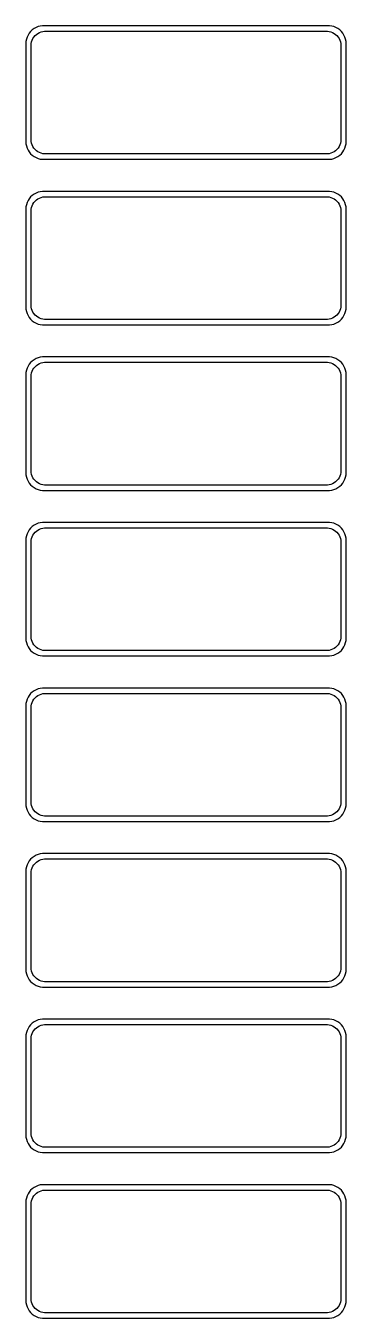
# Model space of a CAD drawing. Header units: metres. Extents: x -45 to 45, y 679 to 1367.
# Drawn here: x -45 to 45, y 1004.3 to 1367.2 of the extents above; entities that cross this region are included whole.
import ezdxf

# ---------------------------------------------------------------- set-up
doc = ezdxf.new("R2010")
doc.units = ezdxf.units.M

msp = doc.modelspace()

# ---------------------------------------------------------------- linework, layer by layer
for p, q in [((-44.0451, 1365.19), (-44.3815, 1364.66)), ((-43.6448, 1365.67), (-44.0451, 1365.19)), ((-43.1871, 1366.1), (-43.6448, 1365.67)), ((-42.6791, 1366.47), (-43.1871, 1366.1)), ((-42.1289, 1366.77), (-42.6791, 1366.47)), ((-42.4159, 1364.49), (-42.0497, 1364.83)), ((-41.5451, 1367.01), (-42.1289, 1366.77)), ((-42.0497, 1364.83), (-41.6433, 1365.13)), ((-41.6433, 1365.13), (-41.2031, 1365.37)), ((-40.9369, 1367.16), (-41.5451, 1367.01)), ((-41.2031, 1365.37), (-40.7361, 1365.55)), ((-40.3139, 1367.24), (-40.9369, 1367.16)), ((-40.7361, 1365.55), (-40.2495, 1365.68)), ((40.3139, 1367.24), (-40.3139, 1367.24)), ((-40.2495, 1365.68), (-39.7512, 1365.74)), ((-39.7512, 1365.74), (39.7512, 1365.74)), ((39.7512, 1365.74), (40.2495, 1365.68)), ((40.2495, 1365.68), (40.7361, 1365.55)), ((40.9369, 1367.16), (40.3139, 1367.24)), ((40.7361, 1365.55), (41.2031, 1365.37)), ((41.5451, 1367.01), (40.9369, 1367.16)), ((41.2031, 1365.37), (41.6433, 1365.13)), ((42.1289, 1366.77), (41.5451, 1367.01)), ((41.6433, 1365.13), (42.0497, 1364.83)), ((42.0497, 1364.83), (42.4159, 1364.49)), ((42.6791, 1366.47), (42.1289, 1366.77)), ((43.1871, 1366.1), (42.6791, 1366.47)), ((43.6448, 1365.67), (43.1871, 1366.1)), ((44.0451, 1365.19), (43.6448, 1365.67)), ((44.3815, 1364.66), (44.0451, 1365.19)), ((-44.9606, 1362.88), (-45, 1362.25)), ((-45, 1362.25), (-45, 1334.75)), ((-44.8429, 1363.49), (-44.9606, 1362.88)), ((-44.6489, 1364.09), (-44.8429, 1363.49)), ((-44.3815, 1364.66), (-44.6489, 1364.09)), ((-43.5, 1361.75), (-43.4685, 1362.25)), ((-43.5, 1335.25), (-43.5, 1361.75)), ((-43.4685, 1362.25), (-43.3743, 1362.74)), ((-43.3743, 1362.74), (-43.2191, 1363.22)), ((-43.2191, 1363.22), (-43.0052, 1363.68)), ((-43.0052, 1363.68), (-42.7361, 1364.1)), ((-42.7361, 1364.1), (-42.4159, 1364.49)), ((42.4159, 1364.49), (42.7361, 1364.1)), ((42.7361, 1364.1), (43.0052, 1363.68)), ((43.0052, 1363.68), (43.2191, 1363.22)), ((43.2191, 1363.22), (43.3743, 1362.74)), ((43.3743, 1362.74), (43.4685, 1362.25)), ((43.4685, 1362.25), (43.5, 1361.75)), ((43.5, 1361.75), (43.5, 1335.25)), ((44.6489, 1364.09), (44.3815, 1364.66)), ((44.8429, 1363.49), (44.6489, 1364.09)), ((44.9606, 1362.88), (44.8429, 1363.49)), ((45, 1362.25), (44.9606, 1362.88)), ((45, 1334.75), (45, 1362.25)), ((-45, 1334.75), (-44.9606, 1334.12)), ((-44.9606, 1334.12), (-44.8429, 1333.51)), ((-44.8429, 1333.51), (-44.6489, 1332.91)), ((-44.6489, 1332.91), (-44.3815, 1332.34)), ((-44.3815, 1332.34), (-44.0451, 1331.81)), ((-43.4685, 1334.75), (-43.5, 1335.25)), ((-43.3743, 1334.26), (-43.4685, 1334.75)), ((-43.2191, 1333.78), (-43.3743, 1334.26)), ((-43.0052, 1333.32), (-43.2191, 1333.78)), ((-42.7361, 1332.9), (-43.0052, 1333.32)), ((-42.4159, 1332.51), (-42.7361, 1332.9)), ((-42.0497, 1332.17), (-42.4159, 1332.51)), ((-41.6433, 1331.87), (-42.0497, 1332.17)), ((42.0497, 1332.17), (41.6433, 1331.87)), ((42.4159, 1332.51), (42.0497, 1332.17)), ((42.7361, 1332.9), (42.4159, 1332.51)), ((43.0052, 1333.32), (42.7361, 1332.9)), ((43.2191, 1333.78), (43.0052, 1333.32)), ((43.3743, 1334.26), (43.2191, 1333.78)), ((43.4685, 1334.75), (43.3743, 1334.26)), ((43.5, 1335.25), (43.4685, 1334.75)), ((44.0451, 1331.81), (44.3815, 1332.34)), ((44.3815, 1332.34), (44.6489, 1332.91)), ((44.6489, 1332.91), (44.8429, 1333.51)), ((44.8429, 1333.51), (44.9606, 1334.12)), ((44.9606, 1334.12), (45, 1334.75)), ((-44.0451, 1331.81), (-43.6448, 1331.33)), ((-43.6448, 1331.33), (-43.1871, 1330.9)), ((-43.1871, 1330.9), (-42.6791, 1330.53)), ((-42.6791, 1330.53), (-42.1289, 1330.23)), ((-42.1289, 1330.23), (-41.5451, 1329.99)), ((-41.2031, 1331.63), (-41.6433, 1331.87)), ((-41.5451, 1329.99), (-40.9369, 1329.84)), ((-40.7361, 1331.45), (-41.2031, 1331.63)), ((-40.9369, 1329.84), (-40.3139, 1329.76)), ((-40.2495, 1331.32), (-40.7361, 1331.45)), ((-40.3139, 1329.76), (40.3139, 1329.76)), ((-39.7512, 1331.26), (-40.2495, 1331.32)), ((39.7512, 1331.26), (-39.7512, 1331.26)), ((40.2495, 1331.32), (39.7512, 1331.26)), ((40.7361, 1331.45), (40.2495, 1331.32)), ((40.3139, 1329.76), (40.9369, 1329.84)), ((41.2031, 1331.63), (40.7361, 1331.45)), ((40.9369, 1329.84), (41.5451, 1329.99)), ((41.6433, 1331.87), (41.2031, 1331.63)), ((41.5451, 1329.99), (42.1289, 1330.23)), ((42.1289, 1330.23), (42.6791, 1330.53)), ((42.6791, 1330.53), (43.1871, 1330.9)), ((43.1871, 1330.9), (43.6448, 1331.33)), ((43.6448, 1331.33), (44.0451, 1331.81)), ((-44.3815, 1318.16), (-44.6489, 1317.59)), ((-44.0451, 1318.69), (-44.3815, 1318.16)), ((-43.6448, 1319.17), (-44.0451, 1318.69)), ((-43.1871, 1319.6), (-43.6448, 1319.17)), ((-42.6791, 1319.97), (-43.1871, 1319.6)), ((-42.7361, 1317.6), (-42.4159, 1317.99)), ((-42.1289, 1320.27), (-42.6791, 1319.97)), ((-42.4159, 1317.99), (-42.0497, 1318.33)), ((-41.5451, 1320.51), (-42.1289, 1320.27)), ((-42.0497, 1318.33), (-41.6433, 1318.63)), ((-41.6433, 1318.63), (-41.2031, 1318.87)), ((-40.9369, 1320.66), (-41.5451, 1320.51)), ((-41.2031, 1318.87), (-40.7361, 1319.05)), ((-40.3139, 1320.74), (-40.9369, 1320.66)), ((-40.7361, 1319.05), (-40.2495, 1319.18)), ((40.3139, 1320.74), (-40.3139, 1320.74)), ((-40.2495, 1319.18), (-39.7512, 1319.24)), ((-39.7512, 1319.24), (39.7512, 1319.24)), ((39.7512, 1319.24), (40.2495, 1319.18)), ((40.2495, 1319.18), (40.7361, 1319.05)), ((40.9369, 1320.66), (40.3139, 1320.74)), ((40.7361, 1319.05), (41.2031, 1318.87)), ((41.5451, 1320.51), (40.9369, 1320.66)), ((41.2031, 1318.87), (41.6433, 1318.63)), ((42.1289, 1320.27), (41.5451, 1320.51)), ((41.6433, 1318.63), (42.0497, 1318.33)), ((42.0497, 1318.33), (42.4159, 1317.99)), ((42.6791, 1319.97), (42.1289, 1320.27)), ((42.4159, 1317.99), (42.7361, 1317.6)), ((43.1871, 1319.6), (42.6791, 1319.97)), ((43.6448, 1319.17), (43.1871, 1319.6)), ((44.0451, 1318.69), (43.6448, 1319.17)), ((44.3815, 1318.16), (44.0451, 1318.69)), ((44.6489, 1317.59), (44.3815, 1318.16)), ((-44.9606, 1316.38), (-45, 1315.75)), ((-45, 1315.75), (-45, 1288.25)), ((-44.8429, 1316.99), (-44.9606, 1316.38)), ((-44.6489, 1317.59), (-44.8429, 1316.99)), ((-43.5, 1315.25), (-43.4685, 1315.75)), ((-43.5, 1288.75), (-43.5, 1315.25)), ((-43.4685, 1315.75), (-43.3743, 1316.24)), ((-43.3743, 1316.24), (-43.2191, 1316.72)), ((-43.2191, 1316.72), (-43.0052, 1317.18)), ((-43.0052, 1317.18), (-42.7361, 1317.6)), ((42.7361, 1317.6), (43.0052, 1317.18)), ((43.0052, 1317.18), (43.2191, 1316.72)), ((43.2191, 1316.72), (43.3743, 1316.24)), ((43.3743, 1316.24), (43.4685, 1315.75)), ((43.4685, 1315.75), (43.5, 1315.25)), ((43.5, 1315.25), (43.5, 1288.75)), ((44.8429, 1316.99), (44.6489, 1317.59)), ((44.9606, 1316.38), (44.8429, 1316.99)), ((45, 1315.75), (44.9606, 1316.38)), ((45, 1288.25), (45, 1315.75)), ((-43.4685, 1288.25), (-43.5, 1288.75)), ((43.5, 1288.75), (43.4685, 1288.25)), ((-45, 1288.25), (-44.9606, 1287.62)), ((-44.9606, 1287.62), (-44.8429, 1287.01)), ((-44.8429, 1287.01), (-44.6489, 1286.41)), ((-44.6489, 1286.41), (-44.3815, 1285.84)), ((-44.3815, 1285.84), (-44.0451, 1285.31)), ((-44.0451, 1285.31), (-43.6448, 1284.83)), ((-43.3743, 1287.76), (-43.4685, 1288.25)), ((-43.2191, 1287.28), (-43.3743, 1287.76)), ((-43.0052, 1286.82), (-43.2191, 1287.28)), ((-42.7361, 1286.4), (-43.0052, 1286.82)), ((-42.4159, 1286.01), (-42.7361, 1286.4)), ((-42.0497, 1285.67), (-42.4159, 1286.01)), ((-41.6433, 1285.37), (-42.0497, 1285.67)), ((-41.2031, 1285.13), (-41.6433, 1285.37)), ((-40.7361, 1284.95), (-41.2031, 1285.13)), ((-40.2495, 1284.82), (-40.7361, 1284.95)), ((40.7361, 1284.95), (40.2495, 1284.82)), ((41.2031, 1285.13), (40.7361, 1284.95)), ((41.6433, 1285.37), (41.2031, 1285.13)), ((42.0497, 1285.67), (41.6433, 1285.37)), ((42.4159, 1286.01), (42.0497, 1285.67)), ((42.7361, 1286.4), (42.4159, 1286.01)), ((43.0052, 1286.82), (42.7361, 1286.4)), ((43.2191, 1287.28), (43.0052, 1286.82)), ((43.3743, 1287.76), (43.2191, 1287.28)), ((43.4685, 1288.25), (43.3743, 1287.76)), ((43.6448, 1284.83), (44.0451, 1285.31)), ((44.0451, 1285.31), (44.3815, 1285.84)), ((44.3815, 1285.84), (44.6489, 1286.41)), ((44.6489, 1286.41), (44.8429, 1287.01)), ((44.8429, 1287.01), (44.9606, 1287.62)), ((44.9606, 1287.62), (45, 1288.25)), ((-43.6448, 1284.83), (-43.1871, 1284.4)), ((-43.1871, 1284.4), (-42.6791, 1284.03)), ((-42.6791, 1284.03), (-42.1289, 1283.73)), ((-42.1289, 1283.73), (-41.5451, 1283.49)), ((-41.5451, 1283.49), (-40.9369, 1283.34)), ((-40.9369, 1283.34), (-40.3139, 1283.26)), ((-40.3139, 1283.26), (40.3139, 1283.26)), ((-39.7512, 1284.76), (-40.2495, 1284.82)), ((39.7512, 1284.76), (-39.7512, 1284.76)), ((40.2495, 1284.82), (39.7512, 1284.76)), ((40.3139, 1283.26), (40.9369, 1283.34)), ((40.9369, 1283.34), (41.5451, 1283.49)), ((41.5451, 1283.49), (42.1289, 1283.73)), ((42.1289, 1283.73), (42.6791, 1284.03)), ((42.6791, 1284.03), (43.1871, 1284.4)), ((43.1871, 1284.4), (43.6448, 1284.83)), ((-40.9369, 1274.16), (-41.5451, 1274.01)), ((-40.3139, 1274.24), (-40.9369, 1274.16)), ((40.3139, 1274.24), (-40.3139, 1274.24)), ((40.9369, 1274.16), (40.3139, 1274.24)), ((41.5451, 1274.01), (40.9369, 1274.16)), ((-44.8429, 1270.49), (-44.9606, 1269.88)), ((-44.6489, 1271.09), (-44.8429, 1270.49)), ((-44.3815, 1271.66), (-44.6489, 1271.09)), ((-44.0451, 1272.19), (-44.3815, 1271.66)), ((-43.6448, 1272.67), (-44.0451, 1272.19)), ((-43.1871, 1273.1), (-43.6448, 1272.67)), ((-43.2191, 1270.22), (-43.0052, 1270.68)), ((-42.6791, 1273.47), (-43.1871, 1273.1)), ((-43.0052, 1270.68), (-42.7361, 1271.1)), ((-42.7361, 1271.1), (-42.4159, 1271.49)), ((-42.1289, 1273.77), (-42.6791, 1273.47)), ((-42.4159, 1271.49), (-42.0497, 1271.83)), ((-41.5451, 1274.01), (-42.1289, 1273.77)), ((-42.0497, 1271.83), (-41.6433, 1272.13)), ((-41.6433, 1272.13), (-41.2031, 1272.37)), ((-41.2031, 1272.37), (-40.7361, 1272.55)), ((-40.7361, 1272.55), (-40.2495, 1272.68)), ((-40.2495, 1272.68), (-39.7512, 1272.74)), ((-39.7512, 1272.74), (39.7512, 1272.74)), ((39.7512, 1272.74), (40.2495, 1272.68)), ((40.2495, 1272.68), (40.7361, 1272.55)), ((40.7361, 1272.55), (41.2031, 1272.37)), ((41.2031, 1272.37), (41.6433, 1272.13)), ((42.1289, 1273.77), (41.5451, 1274.01)), ((41.6433, 1272.13), (42.0497, 1271.83)), ((42.0497, 1271.83), (42.4159, 1271.49)), ((42.6791, 1273.47), (42.1289, 1273.77)), ((42.4159, 1271.49), (42.7361, 1271.1)), ((43.1871, 1273.1), (42.6791, 1273.47)), ((42.7361, 1271.1), (43.0052, 1270.68)), ((43.0052, 1270.68), (43.2191, 1270.22)), ((43.6448, 1272.67), (43.1871, 1273.1)), ((44.0451, 1272.19), (43.6448, 1272.67)), ((44.3815, 1271.66), (44.0451, 1272.19)), ((44.6489, 1271.09), (44.3815, 1271.66)), ((44.8429, 1270.49), (44.6489, 1271.09)), ((44.9606, 1269.88), (44.8429, 1270.49)), ((-44.9606, 1269.88), (-45, 1269.25)), ((-45, 1269.25), (-45, 1241.75)), ((-43.5, 1268.75), (-43.4685, 1269.25)), ((-43.5, 1242.25), (-43.5, 1268.75)), ((-43.4685, 1269.25), (-43.3743, 1269.74)), ((-43.3743, 1269.74), (-43.2191, 1270.22)), ((43.2191, 1270.22), (43.3743, 1269.74)), ((43.3743, 1269.74), (43.4685, 1269.25)), ((43.4685, 1269.25), (43.5, 1268.75)), ((43.5, 1268.75), (43.5, 1242.25)), ((45, 1269.25), (44.9606, 1269.88)), ((45, 1241.75), (45, 1269.25)), ((-45, 1241.75), (-44.9606, 1241.12)), ((-43.4685, 1241.75), (-43.5, 1242.25)), ((-43.3743, 1241.26), (-43.4685, 1241.75)), ((43.4685, 1241.75), (43.3743, 1241.26)), ((43.5, 1242.25), (43.4685, 1241.75)), ((44.9606, 1241.12), (45, 1241.75)), ((-44.9606, 1241.12), (-44.8429, 1240.51)), ((-44.8429, 1240.51), (-44.6489, 1239.91)), ((-44.6489, 1239.91), (-44.3815, 1239.34)), ((-44.3815, 1239.34), (-44.0451, 1238.81)), ((-44.0451, 1238.81), (-43.6448, 1238.33)), ((-43.6448, 1238.33), (-43.1871, 1237.9)), ((-43.2191, 1240.78), (-43.3743, 1241.26)), ((-43.0052, 1240.32), (-43.2191, 1240.78)), ((-43.1871, 1237.9), (-42.6791, 1237.53)), ((-42.7361, 1239.9), (-43.0052, 1240.32)), ((-42.4159, 1239.51), (-42.7361, 1239.9)), ((-42.0497, 1239.17), (-42.4159, 1239.51)), ((-41.6433, 1238.87), (-42.0497, 1239.17)), ((-41.2031, 1238.63), (-41.6433, 1238.87)), ((-40.7361, 1238.45), (-41.2031, 1238.63)), ((-40.2495, 1238.32), (-40.7361, 1238.45)), ((-39.7512, 1238.26), (-40.2495, 1238.32)), ((39.7512, 1238.26), (-39.7512, 1238.26)), ((40.2495, 1238.32), (39.7512, 1238.26)), ((40.7361, 1238.45), (40.2495, 1238.32)), ((41.2031, 1238.63), (40.7361, 1238.45)), ((41.6433, 1238.87), (41.2031, 1238.63)), ((42.0497, 1239.17), (41.6433, 1238.87)), ((42.4159, 1239.51), (42.0497, 1239.17)), ((42.7361, 1239.9), (42.4159, 1239.51)), ((42.6791, 1237.53), (43.1871, 1237.9)), ((43.0052, 1240.32), (42.7361, 1239.9)), ((43.2191, 1240.78), (43.0052, 1240.32)), ((43.1871, 1237.9), (43.6448, 1238.33)), ((43.3743, 1241.26), (43.2191, 1240.78)), ((43.6448, 1238.33), (44.0451, 1238.81)), ((44.0451, 1238.81), (44.3815, 1239.34)), ((44.3815, 1239.34), (44.6489, 1239.91)), ((44.6489, 1239.91), (44.8429, 1240.51)), ((44.8429, 1240.51), (44.9606, 1241.12)), ((-42.6791, 1237.53), (-42.1289, 1237.23)), ((-42.1289, 1237.23), (-41.5451, 1236.99)), ((-41.5451, 1236.99), (-40.9369, 1236.84)), ((-40.9369, 1236.84), (-40.3139, 1236.76)), ((-40.3139, 1236.76), (40.3139, 1236.76)), ((40.3139, 1236.76), (40.9369, 1236.84)), ((40.9369, 1236.84), (41.5451, 1236.99)), ((41.5451, 1236.99), (42.1289, 1237.23)), ((42.1289, 1237.23), (42.6791, 1237.53)), ((-42.6791, 1226.97), (-43.1871, 1226.6)), ((-42.1289, 1227.27), (-42.6791, 1226.97)), ((-41.5451, 1227.51), (-42.1289, 1227.27)), ((-40.9369, 1227.66), (-41.5451, 1227.51)), ((-40.3139, 1227.74), (-40.9369, 1227.66)), ((40.3139, 1227.74), (-40.3139, 1227.74)), ((40.9369, 1227.66), (40.3139, 1227.74)), ((41.5451, 1227.51), (40.9369, 1227.66)), ((42.1289, 1227.27), (41.5451, 1227.51)), ((42.6791, 1226.97), (42.1289, 1227.27)), ((43.1871, 1226.6), (42.6791, 1226.97)), ((-44.9606, 1223.38), (-45, 1222.75)), ((-44.8429, 1223.99), (-44.9606, 1223.38)), ((-44.6489, 1224.59), (-44.8429, 1223.99)), ((-44.3815, 1225.16), (-44.6489, 1224.59)), ((-44.0451, 1225.69), (-44.3815, 1225.16)), ((-43.6448, 1226.17), (-44.0451, 1225.69)), ((-43.1871, 1226.6), (-43.6448, 1226.17)), ((-43.3743, 1223.24), (-43.2191, 1223.72)), ((-43.2191, 1223.72), (-43.0052, 1224.18)), ((-43.0052, 1224.18), (-42.7361, 1224.6)), ((-42.7361, 1224.6), (-42.4159, 1224.99)), ((-42.4159, 1224.99), (-42.0497, 1225.33)), ((-42.0497, 1225.33), (-41.6433, 1225.63)), ((-41.6433, 1225.63), (-41.2031, 1225.87)), ((-41.2031, 1225.87), (-40.7361, 1226.05)), ((-40.7361, 1226.05), (-40.2495, 1226.18)), ((-40.2495, 1226.18), (-39.7512, 1226.24)), ((-39.7512, 1226.24), (39.7512, 1226.24)), ((39.7512, 1226.24), (40.2495, 1226.18)), ((40.2495, 1226.18), (40.7361, 1226.05)), ((40.7361, 1226.05), (41.2031, 1225.87)), ((41.2031, 1225.87), (41.6433, 1225.63)), ((41.6433, 1225.63), (42.0497, 1225.33)), ((42.0497, 1225.33), (42.4159, 1224.99)), ((42.4159, 1224.99), (42.7361, 1224.6)), ((42.7361, 1224.6), (43.0052, 1224.18)), ((43.0052, 1224.18), (43.2191, 1223.72)), ((43.6448, 1226.17), (43.1871, 1226.6)), ((43.2191, 1223.72), (43.3743, 1223.24)), ((44.0451, 1225.69), (43.6448, 1226.17)), ((44.3815, 1225.16), (44.0451, 1225.69)), ((44.6489, 1224.59), (44.3815, 1225.16)), ((44.8429, 1223.99), (44.6489, 1224.59)), ((44.9606, 1223.38), (44.8429, 1223.99)), ((45, 1222.75), (44.9606, 1223.38)), ((-45, 1222.75), (-45, 1195.25)), ((-43.5, 1222.25), (-43.4685, 1222.75)), ((-43.5, 1195.75), (-43.5, 1222.25)), ((-43.4685, 1222.75), (-43.3743, 1223.24)), ((43.3743, 1223.24), (43.4685, 1222.75)), ((43.4685, 1222.75), (43.5, 1222.25)), ((43.5, 1222.25), (43.5, 1195.75)), ((45, 1195.25), (45, 1222.75)), ((-45, 1195.25), (-44.9606, 1194.62)), ((-44.9606, 1194.62), (-44.8429, 1194.01)), ((-43.4685, 1195.25), (-43.5, 1195.75)), ((-43.3743, 1194.76), (-43.4685, 1195.25)), ((-43.2191, 1194.28), (-43.3743, 1194.76)), ((-43.0052, 1193.82), (-43.2191, 1194.28)), ((43.2191, 1194.28), (43.0052, 1193.82)), ((43.3743, 1194.76), (43.2191, 1194.28)), ((43.4685, 1195.25), (43.3743, 1194.76)), ((43.5, 1195.75), (43.4685, 1195.25)), ((44.8429, 1194.01), (44.9606, 1194.62)), ((44.9606, 1194.62), (45, 1195.25)), ((-44.8429, 1194.01), (-44.6489, 1193.41)), ((-44.6489, 1193.41), (-44.3815, 1192.84)), ((-44.3815, 1192.84), (-44.0451, 1192.31)), ((-44.0451, 1192.31), (-43.6448, 1191.83)), ((-43.6448, 1191.83), (-43.1871, 1191.4)), ((-43.1871, 1191.4), (-42.6791, 1191.03)), ((-42.7361, 1193.4), (-43.0052, 1193.82)), ((-42.4159, 1193.01), (-42.7361, 1193.4)), ((-42.6791, 1191.03), (-42.1289, 1190.73)), ((-42.0497, 1192.67), (-42.4159, 1193.01)), ((-42.1289, 1190.73), (-41.5451, 1190.49)), ((-41.6433, 1192.37), (-42.0497, 1192.67)), ((-41.2031, 1192.13), (-41.6433, 1192.37)), ((-40.7361, 1191.95), (-41.2031, 1192.13)), ((-40.2495, 1191.82), (-40.7361, 1191.95)), ((-39.7512, 1191.76), (-40.2495, 1191.82)), ((39.7512, 1191.76), (-39.7512, 1191.76)), ((40.2495, 1191.82), (39.7512, 1191.76)), ((40.7361, 1191.95), (40.2495, 1191.82)), ((41.2031, 1192.13), (40.7361, 1191.95)), ((41.6433, 1192.37), (41.2031, 1192.13)), ((41.5451, 1190.49), (42.1289, 1190.73)), ((42.0497, 1192.67), (41.6433, 1192.37)), ((42.4159, 1193.01), (42.0497, 1192.67)), ((42.1289, 1190.73), (42.6791, 1191.03)), ((42.7361, 1193.4), (42.4159, 1193.01)), ((42.6791, 1191.03), (43.1871, 1191.4)), ((43.0052, 1193.82), (42.7361, 1193.4)), ((43.1871, 1191.4), (43.6448, 1191.83)), ((43.6448, 1191.83), (44.0451, 1192.31)), ((44.0451, 1192.31), (44.3815, 1192.84)), ((44.3815, 1192.84), (44.6489, 1193.41)), ((44.6489, 1193.41), (44.8429, 1194.01)), ((-41.5451, 1190.49), (-40.9369, 1190.34)), ((-40.9369, 1190.34), (-40.3139, 1190.26)), ((-40.3139, 1190.26), (40.3139, 1190.26)), ((40.3139, 1190.26), (40.9369, 1190.34)), ((40.9369, 1190.34), (41.5451, 1190.49)), ((-43.1871, 1180.1), (-43.6448, 1179.67)), ((-42.6791, 1180.47), (-43.1871, 1180.1)), ((-42.1289, 1180.77), (-42.6791, 1180.47)), ((-41.5451, 1181.01), (-42.1289, 1180.77)), ((-40.9369, 1181.16), (-41.5451, 1181.01)), ((-40.3139, 1181.24), (-40.9369, 1181.16)), ((40.3139, 1181.24), (-40.3139, 1181.24)), ((-40.2495, 1179.68), (-39.7512, 1179.74)), ((-39.7512, 1179.74), (39.7512, 1179.74)), ((39.7512, 1179.74), (40.2495, 1179.68)), ((40.9369, 1181.16), (40.3139, 1181.24)), ((41.5451, 1181.01), (40.9369, 1181.16)), ((42.1289, 1180.77), (41.5451, 1181.01)), ((42.6791, 1180.47), (42.1289, 1180.77)), ((43.1871, 1180.1), (42.6791, 1180.47)), ((43.6448, 1179.67), (43.1871, 1180.1)), ((-44.9606, 1176.88), (-45, 1176.25)), ((-45, 1176.25), (-45, 1148.75)), ((-44.8429, 1177.49), (-44.9606, 1176.88)), ((-44.6489, 1178.09), (-44.8429, 1177.49)), ((-44.3815, 1178.66), (-44.6489, 1178.09)), ((-44.0451, 1179.19), (-44.3815, 1178.66)), ((-43.6448, 1179.67), (-44.0451, 1179.19)), ((-43.5, 1175.75), (-43.4685, 1176.25)), ((-43.4685, 1176.25), (-43.3743, 1176.74)), ((-43.3743, 1176.74), (-43.2191, 1177.22)), ((-43.2191, 1177.22), (-43.0052, 1177.68)), ((-43.0052, 1177.68), (-42.7361, 1178.1)), ((-42.7361, 1178.1), (-42.4159, 1178.49)), ((-42.4159, 1178.49), (-42.0497, 1178.83)), ((-42.0497, 1178.83), (-41.6433, 1179.13)), ((-41.6433, 1179.13), (-41.2031, 1179.37)), ((-41.2031, 1179.37), (-40.7361, 1179.55)), ((-40.7361, 1179.55), (-40.2495, 1179.68)), ((40.2495, 1179.68), (40.7361, 1179.55)), ((40.7361, 1179.55), (41.2031, 1179.37)), ((41.2031, 1179.37), (41.6433, 1179.13)), ((41.6433, 1179.13), (42.0497, 1178.83)), ((42.0497, 1178.83), (42.4159, 1178.49)), ((42.4159, 1178.49), (42.7361, 1178.1)), ((42.7361, 1178.1), (43.0052, 1177.68)), ((43.0052, 1177.68), (43.2191, 1177.22)), ((43.2191, 1177.22), (43.3743, 1176.74)), ((43.3743, 1176.74), (43.4685, 1176.25)), ((43.4685, 1176.25), (43.5, 1175.75)), ((44.0451, 1179.19), (43.6448, 1179.67)), ((44.3815, 1178.66), (44.0451, 1179.19)), ((44.6489, 1178.09), (44.3815, 1178.66)), ((44.8429, 1177.49), (44.6489, 1178.09)), ((44.9606, 1176.88), (44.8429, 1177.49)), ((45, 1176.25), (44.9606, 1176.88)), ((45, 1148.75), (45, 1176.25)), ((-43.5, 1149.25), (-43.5, 1175.75)), ((43.5, 1175.75), (43.5, 1149.25)), ((-45, 1148.75), (-44.9606, 1148.12)), ((-44.9606, 1148.12), (-44.8429, 1147.51)), ((-44.8429, 1147.51), (-44.6489, 1146.91)), ((-43.4685, 1148.75), (-43.5, 1149.25)), ((-43.3743, 1148.26), (-43.4685, 1148.75)), ((-43.2191, 1147.78), (-43.3743, 1148.26)), ((-43.0052, 1147.32), (-43.2191, 1147.78)), ((-42.7361, 1146.9), (-43.0052, 1147.32)), ((43.0052, 1147.32), (42.7361, 1146.9)), ((43.2191, 1147.78), (43.0052, 1147.32)), ((43.3743, 1148.26), (43.2191, 1147.78)), ((43.4685, 1148.75), (43.3743, 1148.26)), ((43.5, 1149.25), (43.4685, 1148.75)), ((44.6489, 1146.91), (44.8429, 1147.51)), ((44.8429, 1147.51), (44.9606, 1148.12)), ((44.9606, 1148.12), (45, 1148.75)), ((-44.6489, 1146.91), (-44.3815, 1146.34)), ((-44.3815, 1146.34), (-44.0451, 1145.81)), ((-44.0451, 1145.81), (-43.6448, 1145.33)), ((-43.6448, 1145.33), (-43.1871, 1144.9)), ((-43.1871, 1144.9), (-42.6791, 1144.53)), ((-42.4159, 1146.51), (-42.7361, 1146.9)), ((-42.6791, 1144.53), (-42.1289, 1144.23)), ((-42.0497, 1146.17), (-42.4159, 1146.51)), ((-42.1289, 1144.23), (-41.5451, 1143.99)), ((-41.6433, 1145.87), (-42.0497, 1146.17)), ((-41.2031, 1145.63), (-41.6433, 1145.87)), ((-41.5451, 1143.99), (-40.9369, 1143.84)), ((-40.7361, 1145.45), (-41.2031, 1145.63)), ((-40.9369, 1143.84), (-40.3139, 1143.76)), ((-40.2495, 1145.32), (-40.7361, 1145.45)), ((-40.3139, 1143.76), (40.3139, 1143.76)), ((-39.7512, 1145.26), (-40.2495, 1145.32)), ((39.7512, 1145.26), (-39.7512, 1145.26)), ((40.2495, 1145.32), (39.7512, 1145.26)), ((40.7361, 1145.45), (40.2495, 1145.32)), ((40.3139, 1143.76), (40.9369, 1143.84)), ((41.2031, 1145.63), (40.7361, 1145.45)), ((40.9369, 1143.84), (41.5451, 1143.99)), ((41.6433, 1145.87), (41.2031, 1145.63)), ((41.5451, 1143.99), (42.1289, 1144.23)), ((42.0497, 1146.17), (41.6433, 1145.87)), ((42.4159, 1146.51), (42.0497, 1146.17)), ((42.1289, 1144.23), (42.6791, 1144.53)), ((42.7361, 1146.9), (42.4159, 1146.51)), ((42.6791, 1144.53), (43.1871, 1144.9)), ((43.1871, 1144.9), (43.6448, 1145.33)), ((43.6448, 1145.33), (44.0451, 1145.81)), ((44.0451, 1145.81), (44.3815, 1146.34)), ((44.3815, 1146.34), (44.6489, 1146.91)), ((-44.0451, 1132.69), (-44.3815, 1132.16)), ((-43.6448, 1133.17), (-44.0451, 1132.69)), ((-43.1871, 1133.6), (-43.6448, 1133.17)), ((-42.6791, 1133.97), (-43.1871, 1133.6)), ((-42.1289, 1134.27), (-42.6791, 1133.97)), ((-41.5451, 1134.51), (-42.1289, 1134.27)), ((-42.0497, 1132.33), (-41.6433, 1132.63)), ((-41.6433, 1132.63), (-41.2031, 1132.87)), ((-40.9369, 1134.66), (-41.5451, 1134.51)), ((-41.2031, 1132.87), (-40.7361, 1133.05)), ((-40.3139, 1134.74), (-40.9369, 1134.66)), ((-40.7361, 1133.05), (-40.2495, 1133.18)), ((40.3139, 1134.74), (-40.3139, 1134.74)), ((-40.2495, 1133.18), (-39.7512, 1133.24)), ((-39.7512, 1133.24), (39.7512, 1133.24)), ((39.7512, 1133.24), (40.2495, 1133.18)), ((40.2495, 1133.18), (40.7361, 1133.05)), ((40.9369, 1134.66), (40.3139, 1134.74)), ((40.7361, 1133.05), (41.2031, 1132.87)), ((41.5451, 1134.51), (40.9369, 1134.66)), ((41.2031, 1132.87), (41.6433, 1132.63)), ((42.1289, 1134.27), (41.5451, 1134.51)), ((41.6433, 1132.63), (42.0497, 1132.33)), ((42.6791, 1133.97), (42.1289, 1134.27)), ((43.1871, 1133.6), (42.6791, 1133.97)), ((43.6448, 1133.17), (43.1871, 1133.6)), ((44.0451, 1132.69), (43.6448, 1133.17)), ((44.3815, 1132.16), (44.0451, 1132.69)), ((-44.9606, 1130.38), (-45, 1129.75)), ((-45, 1129.75), (-45, 1102.25)), ((-44.8429, 1130.99), (-44.9606, 1130.38)), ((-44.6489, 1131.59), (-44.8429, 1130.99)), ((-44.3815, 1132.16), (-44.6489, 1131.59)), ((-43.5, 1129.25), (-43.4685, 1129.75)), ((-43.5, 1102.75), (-43.5, 1129.25)), ((-43.4685, 1129.75), (-43.3743, 1130.24)), ((-43.3743, 1130.24), (-43.2191, 1130.72)), ((-43.2191, 1130.72), (-43.0052, 1131.18)), ((-43.0052, 1131.18), (-42.7361, 1131.6)), ((-42.7361, 1131.6), (-42.4159, 1131.99)), ((-42.4159, 1131.99), (-42.0497, 1132.33)), ((42.0497, 1132.33), (42.4159, 1131.99)), ((42.4159, 1131.99), (42.7361, 1131.6)), ((42.7361, 1131.6), (43.0052, 1131.18)), ((43.0052, 1131.18), (43.2191, 1130.72)), ((43.2191, 1130.72), (43.3743, 1130.24)), ((43.3743, 1130.24), (43.4685, 1129.75)), ((43.4685, 1129.75), (43.5, 1129.25)), ((43.5, 1129.25), (43.5, 1102.75)), ((44.6489, 1131.59), (44.3815, 1132.16)), ((44.8429, 1130.99), (44.6489, 1131.59)), ((44.9606, 1130.38), (44.8429, 1130.99)), ((45, 1129.75), (44.9606, 1130.38)), ((45, 1102.25), (45, 1129.75)), ((-45, 1102.25), (-44.9606, 1101.62)), ((-44.9606, 1101.62), (-44.8429, 1101.01)), ((-44.8429, 1101.01), (-44.6489, 1100.41)), ((-44.6489, 1100.41), (-44.3815, 1099.84)), ((-44.3815, 1099.84), (-44.0451, 1099.31)), ((-43.4685, 1102.25), (-43.5, 1102.75)), ((-43.3743, 1101.76), (-43.4685, 1102.25)), ((-43.2191, 1101.28), (-43.3743, 1101.76)), ((-43.0052, 1100.82), (-43.2191, 1101.28)), ((-42.7361, 1100.4), (-43.0052, 1100.82)), ((-42.4159, 1100.01), (-42.7361, 1100.4)), ((-42.0497, 1099.67), (-42.4159, 1100.01)), ((42.4159, 1100.01), (42.0497, 1099.67)), ((42.7361, 1100.4), (42.4159, 1100.01)), ((43.0052, 1100.82), (42.7361, 1100.4)), ((43.2191, 1101.28), (43.0052, 1100.82)), ((43.3743, 1101.76), (43.2191, 1101.28)), ((43.4685, 1102.25), (43.3743, 1101.76)), ((43.5, 1102.75), (43.4685, 1102.25)), ((44.0451, 1099.31), (44.3815, 1099.84)), ((44.3815, 1099.84), (44.6489, 1100.41)), ((44.6489, 1100.41), (44.8429, 1101.01)), ((44.8429, 1101.01), (44.9606, 1101.62)), ((44.9606, 1101.62), (45, 1102.25)), ((-44.0451, 1099.31), (-43.6448, 1098.83)), ((-43.6448, 1098.83), (-43.1871, 1098.4)), ((-43.1871, 1098.4), (-42.6791, 1098.03)), ((-42.6791, 1098.03), (-42.1289, 1097.73)), ((-42.1289, 1097.73), (-41.5451, 1097.49)), ((-41.6433, 1099.37), (-42.0497, 1099.67)), ((-41.2031, 1099.13), (-41.6433, 1099.37)), ((-41.5451, 1097.49), (-40.9369, 1097.34)), ((-40.7361, 1098.95), (-41.2031, 1099.13)), ((-40.9369, 1097.34), (-40.3139, 1097.26)), ((-40.2495, 1098.82), (-40.7361, 1098.95)), ((-40.3139, 1097.26), (40.3139, 1097.26)), ((-39.7512, 1098.76), (-40.2495, 1098.82)), ((39.7512, 1098.76), (-39.7512, 1098.76)), ((40.2495, 1098.82), (39.7512, 1098.76)), ((40.7361, 1098.95), (40.2495, 1098.82)), ((40.3139, 1097.26), (40.9369, 1097.34)), ((41.2031, 1099.13), (40.7361, 1098.95)), ((40.9369, 1097.34), (41.5451, 1097.49)), ((41.6433, 1099.37), (41.2031, 1099.13)), ((41.5451, 1097.49), (42.1289, 1097.73)), ((42.0497, 1099.67), (41.6433, 1099.37)), ((42.1289, 1097.73), (42.6791, 1098.03)), ((42.6791, 1098.03), (43.1871, 1098.4)), ((43.1871, 1098.4), (43.6448, 1098.83)), ((43.6448, 1098.83), (44.0451, 1099.31)), ((-44.3815, 1085.66), (-44.6489, 1085.09)), ((-44.0451, 1086.19), (-44.3815, 1085.66)), ((-43.6448, 1086.67), (-44.0451, 1086.19)), ((-43.1871, 1087.1), (-43.6448, 1086.67)), ((-42.6791, 1087.47), (-43.1871, 1087.1)), ((-42.7361, 1085.1), (-42.4159, 1085.49)), ((-42.1289, 1087.77), (-42.6791, 1087.47)), ((-42.4159, 1085.49), (-42.0497, 1085.83)), ((-41.5451, 1088.01), (-42.1289, 1087.77)), ((-42.0497, 1085.83), (-41.6433, 1086.13)), ((-41.6433, 1086.13), (-41.2031, 1086.37)), ((-40.9369, 1088.16), (-41.5451, 1088.01)), ((-41.2031, 1086.37), (-40.7361, 1086.55)), ((-40.3139, 1088.24), (-40.9369, 1088.16)), ((-40.7361, 1086.55), (-40.2495, 1086.68)), ((40.3139, 1088.24), (-40.3139, 1088.24)), ((-40.2495, 1086.68), (-39.7512, 1086.74)), ((-39.7512, 1086.74), (39.7512, 1086.74)), ((39.7512, 1086.74), (40.2495, 1086.68)), ((40.2495, 1086.68), (40.7361, 1086.55)), ((40.9369, 1088.16), (40.3139, 1088.24)), ((40.7361, 1086.55), (41.2031, 1086.37)), ((41.5451, 1088.01), (40.9369, 1088.16)), ((41.2031, 1086.37), (41.6433, 1086.13)), ((42.1289, 1087.77), (41.5451, 1088.01)), ((41.6433, 1086.13), (42.0497, 1085.83)), ((42.0497, 1085.83), (42.4159, 1085.49)), ((42.6791, 1087.47), (42.1289, 1087.77)), ((42.4159, 1085.49), (42.7361, 1085.1)), ((43.1871, 1087.1), (42.6791, 1087.47)), ((43.6448, 1086.67), (43.1871, 1087.1)), ((44.0451, 1086.19), (43.6448, 1086.67)), ((44.3815, 1085.66), (44.0451, 1086.19)), ((44.6489, 1085.09), (44.3815, 1085.66)), ((-44.9606, 1083.88), (-45, 1083.25)), ((-45, 1083.25), (-45, 1055.75)), ((-44.8429, 1084.49), (-44.9606, 1083.88)), ((-44.6489, 1085.09), (-44.8429, 1084.49)), ((-43.5, 1082.75), (-43.4685, 1083.25)), ((-43.5, 1056.25), (-43.5, 1082.75)), ((-43.4685, 1083.25), (-43.3743, 1083.74)), ((-43.3743, 1083.74), (-43.2191, 1084.22)), ((-43.2191, 1084.22), (-43.0052, 1084.68)), ((-43.0052, 1084.68), (-42.7361, 1085.1)), ((42.7361, 1085.1), (43.0052, 1084.68)), ((43.0052, 1084.68), (43.2191, 1084.22)), ((43.2191, 1084.22), (43.3743, 1083.74)), ((43.3743, 1083.74), (43.4685, 1083.25)), ((43.4685, 1083.25), (43.5, 1082.75)), ((43.5, 1082.75), (43.5, 1056.25)), ((44.8429, 1084.49), (44.6489, 1085.09)), ((44.9606, 1083.88), (44.8429, 1084.49)), ((45, 1083.25), (44.9606, 1083.88)), ((45, 1055.75), (45, 1083.25)), ((-45, 1055.75), (-44.9606, 1055.12)), ((-44.9606, 1055.12), (-44.8429, 1054.51)), ((-44.8429, 1054.51), (-44.6489, 1053.91)), ((-44.6489, 1053.91), (-44.3815, 1053.34)), ((-44.3815, 1053.34), (-44.0451, 1052.81)), ((-44.0451, 1052.81), (-43.6448, 1052.33)), ((-43.4685, 1055.75), (-43.5, 1056.25)), ((-43.3743, 1055.26), (-43.4685, 1055.75)), ((-43.2191, 1054.78), (-43.3743, 1055.26)), ((-43.0052, 1054.32), (-43.2191, 1054.78)), ((-42.7361, 1053.9), (-43.0052, 1054.32)), ((-42.4159, 1053.51), (-42.7361, 1053.9)), ((-42.0497, 1053.17), (-42.4159, 1053.51)), ((-41.6433, 1052.87), (-42.0497, 1053.17)), ((-41.2031, 1052.63), (-41.6433, 1052.87)), ((41.6433, 1052.87), (41.2031, 1052.63)), ((42.0497, 1053.17), (41.6433, 1052.87)), ((42.4159, 1053.51), (42.0497, 1053.17)), ((42.7361, 1053.9), (42.4159, 1053.51)), ((43.0052, 1054.32), (42.7361, 1053.9)), ((43.2191, 1054.78), (43.0052, 1054.32)), ((43.3743, 1055.26), (43.2191, 1054.78)), ((43.4685, 1055.75), (43.3743, 1055.26)), ((43.5, 1056.25), (43.4685, 1055.75)), ((43.6448, 1052.33), (44.0451, 1052.81)), ((44.0451, 1052.81), (44.3815, 1053.34)), ((44.3815, 1053.34), (44.6489, 1053.91)), ((44.6489, 1053.91), (44.8429, 1054.51)), ((44.8429, 1054.51), (44.9606, 1055.12)), ((44.9606, 1055.12), (45, 1055.75)), ((-43.6448, 1052.33), (-43.1871, 1051.9)), ((-43.1871, 1051.9), (-42.6791, 1051.53)), ((-42.6791, 1051.53), (-42.1289, 1051.23)), ((-42.1289, 1051.23), (-41.5451, 1050.99)), ((-41.5451, 1050.99), (-40.9369, 1050.84)), ((-40.7361, 1052.45), (-41.2031, 1052.63)), ((-40.9369, 1050.84), (-40.3139, 1050.76)), ((-40.2495, 1052.32), (-40.7361, 1052.45)), ((-40.3139, 1050.76), (40.3139, 1050.76)), ((-39.7512, 1052.26), (-40.2495, 1052.32)), ((39.7512, 1052.26), (-39.7512, 1052.26)), ((40.2495, 1052.32), (39.7512, 1052.26)), ((40.7361, 1052.45), (40.2495, 1052.32)), ((40.3139, 1050.76), (40.9369, 1050.84)), ((41.2031, 1052.63), (40.7361, 1052.45)), ((40.9369, 1050.84), (41.5451, 1050.99)), ((41.5451, 1050.99), (42.1289, 1051.23)), ((42.1289, 1051.23), (42.6791, 1051.53)), ((42.6791, 1051.53), (43.1871, 1051.9)), ((43.1871, 1051.9), (43.6448, 1052.33)), ((-44.6489, 1038.59), (-44.8429, 1037.99)), ((-44.3815, 1039.16), (-44.6489, 1038.59)), ((-44.0451, 1039.69), (-44.3815, 1039.16)), ((-43.6448, 1040.17), (-44.0451, 1039.69)), ((-43.1871, 1040.6), (-43.6448, 1040.17)), ((-43.2191, 1037.72), (-43.0052, 1038.18)), ((-42.6791, 1040.97), (-43.1871, 1040.6)), ((-43.0052, 1038.18), (-42.7361, 1038.6)), ((-42.7361, 1038.6), (-42.4159, 1038.99)), ((-42.1289, 1041.27), (-42.6791, 1040.97)), ((-42.4159, 1038.99), (-42.0497, 1039.33)), ((-41.5451, 1041.51), (-42.1289, 1041.27)), ((-42.0497, 1039.33), (-41.6433, 1039.63)), ((-41.6433, 1039.63), (-41.2031, 1039.87)), ((-40.9369, 1041.66), (-41.5451, 1041.51)), ((-41.2031, 1039.87), (-40.7361, 1040.05)), ((-40.3139, 1041.74), (-40.9369, 1041.66)), ((-40.7361, 1040.05), (-40.2495, 1040.18)), ((40.3139, 1041.74), (-40.3139, 1041.74)), ((-40.2495, 1040.18), (-39.7512, 1040.24)), ((-39.7512, 1040.24), (39.7512, 1040.24)), ((39.7512, 1040.24), (40.2495, 1040.18)), ((40.2495, 1040.18), (40.7361, 1040.05)), ((40.9369, 1041.66), (40.3139, 1041.74)), ((40.7361, 1040.05), (41.2031, 1039.87)), ((41.5451, 1041.51), (40.9369, 1041.66)), ((41.2031, 1039.87), (41.6433, 1039.63)), ((42.1289, 1041.27), (41.5451, 1041.51)), ((41.6433, 1039.63), (42.0497, 1039.33)), ((42.0497, 1039.33), (42.4159, 1038.99)), ((42.6791, 1040.97), (42.1289, 1041.27)), ((42.4159, 1038.99), (42.7361, 1038.6)), ((43.1871, 1040.6), (42.6791, 1040.97)), ((42.7361, 1038.6), (43.0052, 1038.18)), ((43.0052, 1038.18), (43.2191, 1037.72)), ((43.6448, 1040.17), (43.1871, 1040.6)), ((44.0451, 1039.69), (43.6448, 1040.17)), ((44.3815, 1039.16), (44.0451, 1039.69)), ((44.6489, 1038.59), (44.3815, 1039.16)), ((44.8429, 1037.99), (44.6489, 1038.59)), ((-44.9606, 1037.38), (-45, 1036.75)), ((-45, 1036.75), (-45, 1009.25)), ((-44.8429, 1037.99), (-44.9606, 1037.38)), ((-43.5, 1036.25), (-43.4685, 1036.75)), ((-43.5, 1009.75), (-43.5, 1036.25)), ((-43.4685, 1036.75), (-43.3743, 1037.24)), ((-43.3743, 1037.24), (-43.2191, 1037.72)), ((43.2191, 1037.72), (43.3743, 1037.24)), ((43.3743, 1037.24), (43.4685, 1036.75)), ((43.4685, 1036.75), (43.5, 1036.25)), ((43.5, 1036.25), (43.5, 1009.75)), ((44.9606, 1037.38), (44.8429, 1037.99)), ((45, 1036.75), (44.9606, 1037.38)), ((45, 1009.25), (45, 1036.75)), ((-45, 1009.25), (-44.9606, 1008.62)), ((-43.4685, 1009.25), (-43.5, 1009.75)), ((-43.3743, 1008.76), (-43.4685, 1009.25)), ((43.4685, 1009.25), (43.3743, 1008.76)), ((43.5, 1009.75), (43.4685, 1009.25)), ((44.9606, 1008.62), (45, 1009.25)), ((-44.9606, 1008.62), (-44.8429, 1008.01)), ((-44.8429, 1008.01), (-44.6489, 1007.41)), ((-44.6489, 1007.41), (-44.3815, 1006.84)), ((-44.3815, 1006.84), (-44.0451, 1006.31)), ((-44.0451, 1006.31), (-43.6448, 1005.83)), ((-43.6448, 1005.83), (-43.1871, 1005.4)), ((-43.2191, 1008.28), (-43.3743, 1008.76)), ((-43.0052, 1007.82), (-43.2191, 1008.28)), ((-42.7361, 1007.4), (-43.0052, 1007.82)), ((-42.4159, 1007.01), (-42.7361, 1007.4)), ((-42.0497, 1006.67), (-42.4159, 1007.01)), ((-41.6433, 1006.37), (-42.0497, 1006.67)), ((-41.2031, 1006.13), (-41.6433, 1006.37)), ((-40.7361, 1005.95), (-41.2031, 1006.13)), ((-40.2495, 1005.82), (-40.7361, 1005.95)), ((-39.7512, 1005.76), (-40.2495, 1005.82)), ((39.7512, 1005.76), (-39.7512, 1005.76)), ((40.2495, 1005.82), (39.7512, 1005.76)), ((40.7361, 1005.95), (40.2495, 1005.82)), ((41.2031, 1006.13), (40.7361, 1005.95)), ((41.6433, 1006.37), (41.2031, 1006.13)), ((42.0497, 1006.67), (41.6433, 1006.37)), ((42.4159, 1007.01), (42.0497, 1006.67)), ((42.7361, 1007.4), (42.4159, 1007.01)), ((43.0052, 1007.82), (42.7361, 1007.4)), ((43.2191, 1008.28), (43.0052, 1007.82)), ((43.1871, 1005.4), (43.6448, 1005.83)), ((43.3743, 1008.76), (43.2191, 1008.28)), ((43.6448, 1005.83), (44.0451, 1006.31)), ((44.0451, 1006.31), (44.3815, 1006.84)), ((44.3815, 1006.84), (44.6489, 1007.41)), ((44.6489, 1007.41), (44.8429, 1008.01)), ((44.8429, 1008.01), (44.9606, 1008.62)), ((-43.1871, 1005.4), (-42.6791, 1005.03)), ((-42.6791, 1005.03), (-42.1289, 1004.73)), ((-42.1289, 1004.73), (-41.5451, 1004.49)), ((-41.5451, 1004.49), (-40.9369, 1004.34)), ((-40.9369, 1004.34), (-40.3139, 1004.26)), ((-40.3139, 1004.26), (40.3139, 1004.26)), ((40.3139, 1004.26), (40.9369, 1004.34)), ((40.9369, 1004.34), (41.5451, 1004.49)), ((41.5451, 1004.49), (42.1289, 1004.73)), ((42.1289, 1004.73), (42.6791, 1005.03)), ((42.6791, 1005.03), (43.1871, 1005.4))]:
    msp.add_line(p, q)

doc.saveas('drawing.dxf')
